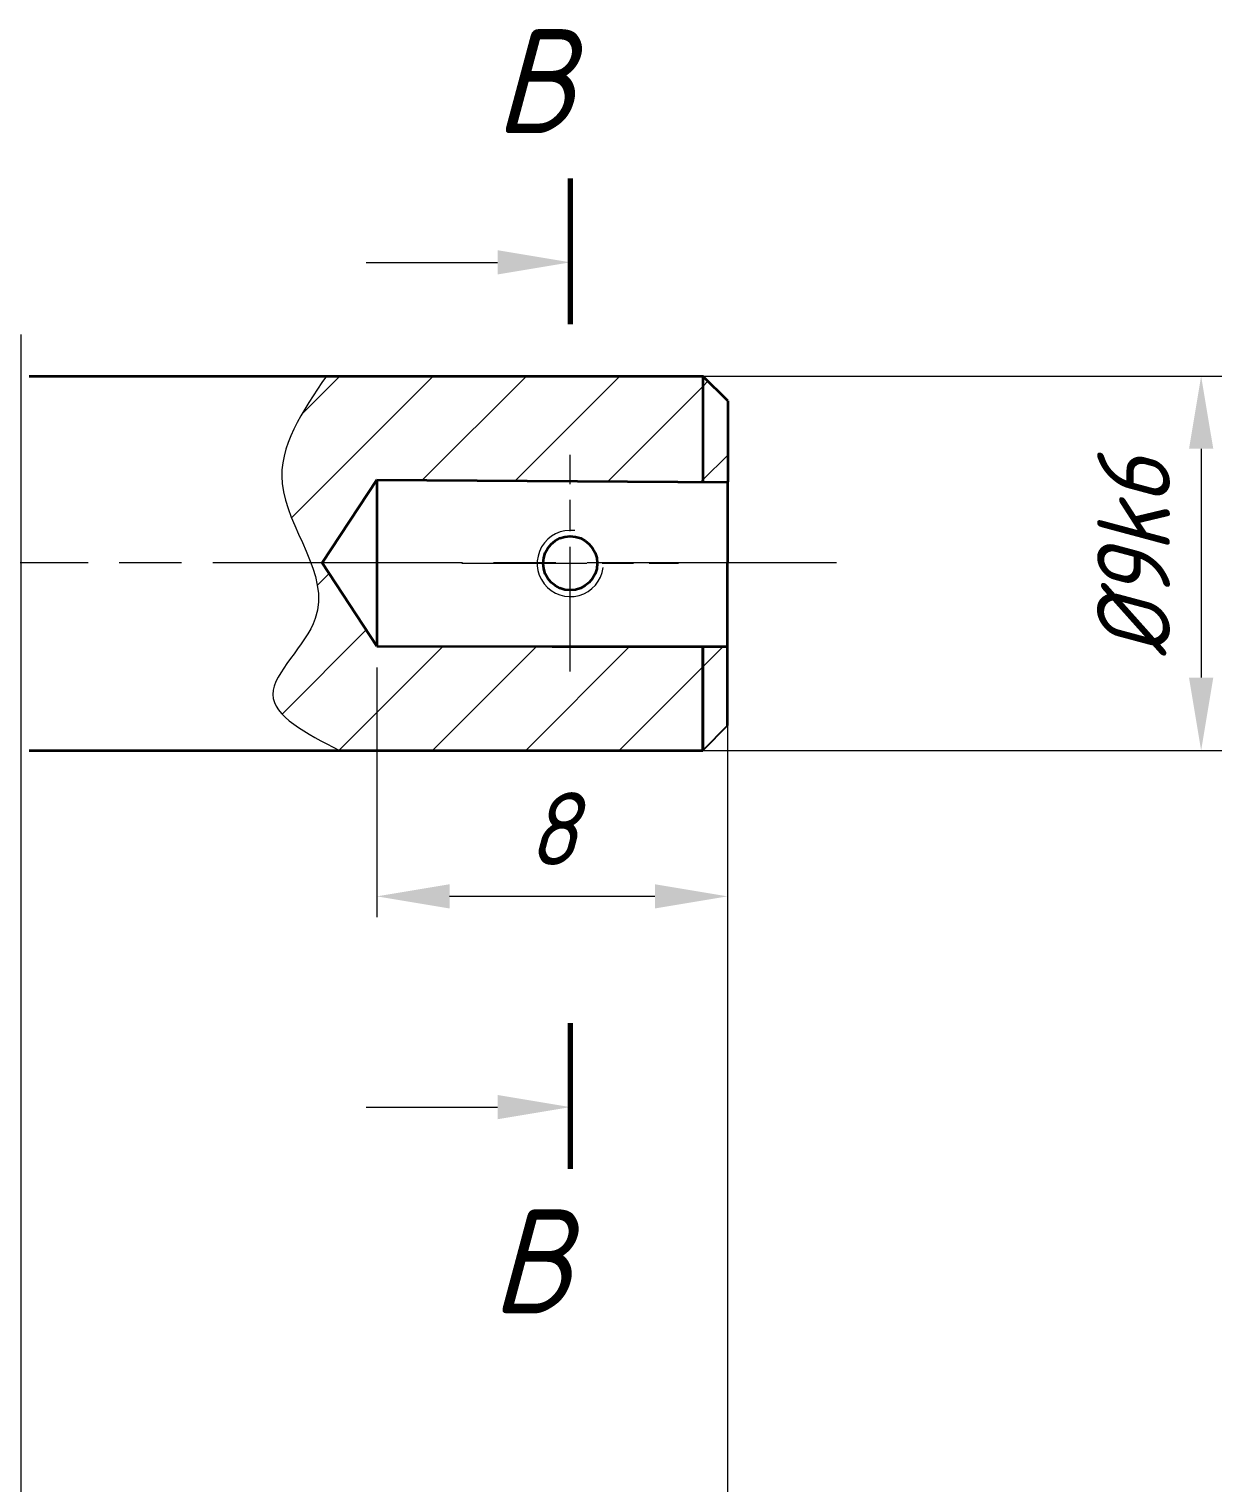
# Model space of a CAD drawing. Header units: millimetres. Extents: x 0 to 594, y 0 to 489.
# Drawn here: x 448.8 to 506.2, y 213 to 282.9 of the extents above; entities that cross this region are included whole.
import ezdxf

# ---------------------------------------------------------------- set-up
doc = ezdxf.new("R2010")
doc.units = ezdxf.units.MM
doc.linetypes.add('AM_ISO08W050', pattern=[18, 12, -1.5, 3, -1.5])
doc.linetypes.add('AM_ISO08W050x2', pattern=[9, 6, -0.75, 1.5, -0.75])
for name, color, linetype, lineweight in [('AM_5', 3, 'Continuous', 15), ('AM_7', 4, 'AM_ISO08W050', 15), ('AM_8', 1, 'Continuous', 15), ('основные', 7, 'Continuous', 35), ('оч жирные', 7, 'Continuous', 70), ('тонкие', 2, 'Continuous', 15)]:
    doc.layers.add(name, color=color, linetype=linetype, lineweight=lineweight)
doc.styles.get("Standard").update_dxf_attribs({"font": 'GENISO.SHX', "oblique": 15})
doc.dimstyles.new('AM_GOST$0', dxfattribs={"dimtxt": 3.5, "dimasz": 3.5, "dimexe": 1, "dimexo": 1, "dimgap": 1.5, "dimtad": 1, "dimtoh": 1, "dimtxsty": 'Standard', "dimcen": 0, "dimclrd": 256, "dimclre": 256, "dimclrt": 2, "dimadec": 0, "dimazin": 2, "dimtp": 0.1, "dimtm": 0.1, "dimtfac": 0.71, "dimtmove": 0, "dimatfit": 3, "dimfxl": 1, "dimtolj": 1, "dimlwd": -1, "dimlwe": -1, "dimarcsym": 1})

# ---------------------------------------------------------------- blocks, each defined once
blk = doc.blocks.new('*D9')
at = {"layer": 'AM_5', "linetype": 'ByBlock', "transparency": 16777216}
for p, q in [((101.108, 256.259), (101.108, 171.029)), ((482.445, 256.244), (482.445, 171.029)), ((104.608, 172.029), (478.945, 172.029))]:
    blk.add_line(p, q, dxfattribs=at)
at = {"layer": 'AM_5', "transparency": 16777216}
for points in [[(104.608, 172.613), (104.608, 171.446), (101.108, 172.029)], [(478.945, 172.613), (478.945, 171.446), (482.445, 172.029)]]:
    blk.add_solid(points, dxfattribs=at)
at = {"layer": 'Defpoints', "color": 0, "transparency": 16777216}
for p in [(101.108, 257.259), (482.445, 257.244), (482.445, 172.029)]:
    blk.add_point(p, dxfattribs=at)
at = {"layer": 'AM_5', "color": 2, "transparency": 16777216, "insert": (291.777, 175.279), "char_height": 3.5, "attachment_point": 5}
blk.add_mtext('\\A1;180', dxfattribs=at)
blk = doc.blocks.new('*D11')
at = {"layer": 'AM_5', "linetype": 'ByBlock', "transparency": 16777216}
for p, q in [((448.445, 248.428), (448.443, 185.601)), ((482.445, 248.427), (482.443, 185.599)), ((478.943, 186.599), (451.943, 186.6))]:
    blk.add_line(p, q, dxfattribs=at)
at = {"layer": 'AM_5', "transparency": 16777216}
for points in [[(451.943, 187.184), (451.943, 186.017), (448.443, 186.601)], [(478.943, 187.183), (478.943, 186.016), (482.443, 186.599)]]:
    blk.add_solid(points, dxfattribs=at)
at = {"layer": 'Defpoints', "color": 0, "transparency": 16777216}
for p in [(448.445, 249.428), (482.445, 249.427), (448.443, 186.601)]:
    blk.add_point(p, dxfattribs=at)
at = {"layer": 'AM_5', "color": 2, "transparency": 16777216, "insert": (466.975, 189.85), "char_height": 3.5, "attachment_point": 5, "rotation": 359.99781}
blk.add_mtext('\\A1;12{}{\\C2; H9}', dxfattribs=at)
blk = doc.blocks.new('*D14')
at = {"layer": 'AM_5', "linetype": 'ByBlock', "transparency": 16777216}
for p, q in [((438.823, 268.229), (438.823, 195.008)), ((448.446, 268.228), (448.446, 195.008)), ((435.323, 196.008), (431.823, 196.008)), ((448.446, 196.008), (438.823, 196.008)), ((451.946, 196.008), (455.446, 196.008))]:
    blk.add_line(p, q, dxfattribs=at)
at = {"layer": 'AM_5', "transparency": 16777216}
for points in [[(435.323, 196.591), (435.323, 195.424), (438.823, 196.008)], [(451.946, 196.591), (451.946, 195.424), (448.446, 196.008)]]:
    blk.add_solid(points, dxfattribs=at)
at = {"layer": 'Defpoints', "color": 0, "transparency": 16777216}
for p in [(438.823, 269.229), (448.446, 269.228), (438.823, 196.008)]:
    blk.add_point(p, dxfattribs=at)
at = {"layer": 'AM_5', "color": 2, "transparency": 16777216, "insert": (443.635, 199.258), "char_height": 3.5, "attachment_point": 5}
blk.add_mtext('\\A1;5', dxfattribs=at)
blk = doc.blocks.new('*D28')
at = {"layer": 'AM_5', "linetype": 'ByBlock', "transparency": 16777216}
for p, q in [((480.348, 266.227), (506.218, 266.227)), ((505.218, 262.727), (505.218, 251.727)), ((480.347, 248.227), (506.218, 248.227))]:
    blk.add_line(p, q, dxfattribs=at)
at = {"layer": 'AM_5', "transparency": 16777216}
for points in [[(504.635, 262.727), (505.802, 262.727), (505.218, 266.227)], [(504.635, 251.727), (505.802, 251.727), (505.218, 248.227)]]:
    blk.add_solid(points, dxfattribs=at)
at = {"layer": 'Defpoints', "color": 0, "transparency": 16777216}
for p in [(479.348, 266.227), (479.347, 248.227), (505.218, 248.227)]:
    blk.add_point(p, dxfattribs=at)
at = {"layer": 'AM_5', "color": 2, "transparency": 16777216, "insert": (501.968, 257.493), "char_height": 3.5, "attachment_point": 5, "rotation": 90}
blk.add_mtext('\\A1;%%C9k6', dxfattribs=at)
blk = doc.blocks.new('*D32')
at = {"layer": 'AM_5', "linetype": 'ByBlock', "transparency": 16777216}
for p, q in [((465.569, 252.209), (465.569, 240.209)), ((482.445, 252.209), (482.445, 240.209)), ((478.945, 241.209), (469.069, 241.209))]:
    blk.add_line(p, q, dxfattribs=at)
at = {"layer": 'AM_5', "transparency": 16777216}
for points in [[(469.069, 241.792), (469.069, 240.626), (465.569, 241.209)], [(478.945, 241.792), (478.945, 240.626), (482.445, 241.209)]]:
    blk.add_solid(points, dxfattribs=at)
at = {"layer": 'Defpoints', "color": 0, "transparency": 16777216}
for p in [(465.569, 253.209), (482.445, 253.209), (465.569, 241.209)]:
    blk.add_point(p, dxfattribs=at)
at = {"layer": 'AM_5', "color": 2, "transparency": 16777216, "insert": (474.007, 244.459), "char_height": 3.5, "attachment_point": 5}
blk.add_mtext('\\A1;8', dxfattribs=at)

msp = doc.modelspace()

# ---------------------------------------------------------------- hatches: boundary and pattern name
at = {"layer": 'AM_8'}
h = msp.add_hatch(dxfattribs=at)
h.set_pattern_fill('ANSI31', color=256)
edge = h.paths.add_edge_path()
edge.add_line((481.246, 266.227), (477.449, 266.227))
edge.add_line((477.449, 266.227), (463.148, 266.227))
edge.add_spline(control_points=[(463.148, 266.227), (462.891, 265.852), (462.635, 265.476), (462.393, 265.099)], knot_values=[0, 0, 0, 0, 1.240125, 1.240125, 1.240125, 1.240125], degree=3, periodic=0)
edge.add_spline(control_points=[(462.393, 265.099), (462.171, 264.753), (461.961, 264.407), (461.775, 264.059)], knot_values=[1.240125, 1.240125, 1.240125, 1.240125, 2.377741, 2.377741, 2.377741, 2.377741], degree=3, periodic=0)
edge.add_spline(control_points=[(461.775, 264.059), (461.657, 263.838), (461.548, 263.616), (461.452, 263.394)], knot_values=[2.377741, 2.377741, 2.377741, 2.377741, 3.100313, 3.100313, 3.100313, 3.100313], degree=3, periodic=0)
edge.add_spline(control_points=[(461.452, 263.394), (461.389, 263.25), (461.332, 263.107), (461.281, 262.962)], knot_values=[3.100313, 3.100313, 3.100313, 3.100313, 3.566611, 3.566611, 3.566611, 3.566611], degree=3, periodic=0)
edge.add_spline(control_points=[(461.281, 262.962), (461.23, 262.819), (461.185, 262.675), (461.147, 262.531)], knot_values=[3.566611, 3.566611, 3.566611, 3.566611, 4.030407, 4.030407, 4.030407, 4.030407], degree=3, periodic=0)
edge.add_spline(control_points=[(461.147, 262.531), (461.123, 262.439), (461.101, 262.346), (461.082, 262.254)], knot_values=[4.030407, 4.030407, 4.030407, 4.030407, 4.32675, 4.32675, 4.32675, 4.32675], degree=3, periodic=0)
edge.add_spline(control_points=[(461.082, 262.254), (461.061, 262.153), (461.044, 262.052), (461.031, 261.95)], knot_values=[4.32675, 4.32675, 4.32675, 4.32675, 4.65047, 4.65047, 4.65047, 4.65047], degree=3, periodic=0)
edge.add_spline(control_points=[(461.031, 261.95), (461.018, 261.858), (461.009, 261.765), (461.003, 261.672)], knot_values=[4.65047, 4.65047, 4.65047, 4.65047, 4.945889, 4.945889, 4.945889, 4.945889], degree=3, periodic=0)
edge.add_spline(control_points=[(461.003, 261.672), (460.997, 261.57), (460.995, 261.467), (460.996, 261.364)], knot_values=[4.945889, 4.945889, 4.945889, 4.945889, 5.270532, 5.270532, 5.270532, 5.270532], degree=3, periodic=0)
edge.add_spline(control_points=[(460.996, 261.364), (460.998, 261.271), (461.003, 261.178), (461.012, 261.084)], knot_values=[5.270532, 5.270532, 5.270532, 5.270532, 5.564901, 5.564901, 5.564901, 5.564901], degree=3, periodic=0)
edge.add_spline(control_points=[(461.012, 261.084), (461.013, 261.076), (461.022, 260.976), (461.036, 260.876), (461.052, 260.784)], knot_values=[5.564901, 5.564901, 5.564901, 5.564901, 5.591755, 5.879224, 5.879224, 5.879224, 5.879224], degree=3, periodic=0)
edge.add_spline(control_points=[(461.052, 260.784), (461.069, 260.686), (461.09, 260.589), (461.113, 260.491)], knot_values=[5.879224, 5.879224, 5.879224, 5.879224, 6.184022, 6.184022, 6.184022, 6.184022], degree=3, periodic=0)
edge.add_spline(control_points=[(461.113, 260.491), (461.141, 260.377), (461.172, 260.263), (461.207, 260.148)], knot_values=[6.184022, 6.184022, 6.184022, 6.184022, 6.538787, 6.538787, 6.538787, 6.538787], degree=3, periodic=0)
edge.add_spline(control_points=[(461.207, 260.148), (461.249, 260.012), (461.296, 259.876), (461.346, 259.739)], knot_values=[6.538787, 6.538787, 6.538787, 6.538787, 6.961177, 6.961177, 6.961177, 6.961177], degree=3, periodic=0)
edge.add_spline(control_points=[(461.346, 259.739), (461.408, 259.571), (461.475, 259.404), (461.546, 259.235)], knot_values=[6.961177, 6.961177, 6.961177, 6.961177, 7.478069, 7.478069, 7.478069, 7.478069], degree=3, periodic=0)
edge.add_spline(control_points=[(461.546, 259.235), (461.666, 258.95), (461.795, 258.663), (461.924, 258.376)], knot_values=[7.478069, 7.478069, 7.478069, 7.478069, 8.356811, 8.356811, 8.356811, 8.356811], degree=3, periodic=0)
edge.add_spline(control_points=[(461.924, 258.376), (462.048, 258.099), (462.171, 257.823), (462.283, 257.546)], knot_values=[8.356811, 8.356811, 8.356811, 8.356811, 9.203275, 9.203275, 9.203275, 9.203275], degree=3, periodic=0)
edge.add_spline(control_points=[(462.283, 257.546), (462.324, 257.446), (462.363, 257.345), (462.4, 257.245)], knot_values=[9.203275, 9.203275, 9.203275, 9.203275, 9.510963, 9.510963, 9.510963, 9.510963], degree=3, periodic=0)
edge.add_line((462.4, 257.245), (462.948, 257.245))
edge.add_line((462.948, 257.245), (465.569, 261.244))
edge.add_line((465.569, 261.244), (481.245, 261.135))
edge.add_line((481.245, 261.135), (481.246, 266.227))
edge = h.paths.add_edge_path()
edge.add_line((481.245, 253.227), (481.245, 253.227))
edge.add_line((481.245, 253.227), (481.245, 248.228))
edge.add_line((481.245, 248.228), (482.445, 249.428))
edge.add_line((482.445, 249.428), (482.445, 257.227))
edge.add_line((482.445, 257.227), (482.446, 261.127))
edge.add_line((482.446, 261.127), (474.872, 261.18))
edge.add_line((474.872, 261.18), (474.872, 258.527))
edge.add_arc((474.872, 257.227), 1.3, 0, 90, ccw=False)
edge.add_arc((474.872, 257.227), 1.3, -90, 0, ccw=False)
edge.add_line((474.872, 255.927), (474.872, 255.619))
edge.add_arc((474.878, 257.213), 1.594, 90.21796, 269.78204, ccw=False)
edge.add_line((474.872, 258.807), (474.872, 261.18))
edge.add_line((474.872, 261.18), (465.569, 261.244))
edge.add_line((465.569, 261.244), (462.948, 257.245))
edge.add_line((462.948, 257.245), (462.4, 257.245))
edge.add_spline(control_points=[(462.4, 257.245), (462.737, 256.342), (463.199, 254.086), (458.978, 250.694), (462.172, 249.05), (463.769, 248.227)], knot_values=[9.510963, 9.510963, 9.510963, 9.510963, 12.278037, 16.458186, 20.640075, 20.640075, 20.640075, 20.640075], degree=3, periodic=0)
edge.add_line((463.769, 248.227), (477.449, 248.227))
edge.add_line((477.449, 248.227), (481.244, 248.227))
edge.add_line((481.244, 248.227), (481.245, 248.228))
edge.add_line((481.245, 248.228), (481.245, 253.227))
edge = h.paths.add_edge_path(flags=17)
edge.add_line((481.245, 253.227), (481.245, 253.227))
edge.add_line((481.245, 253.227), (481.245, 248.228))
edge.add_line((481.245, 248.228), (482.445, 249.428))
edge.add_line((482.445, 249.428), (482.445, 257.227))
edge.add_line((482.445, 257.227), (482.446, 261.127))
edge.add_line((482.446, 261.127), (474.872, 261.18))
edge.add_line((474.872, 261.18), (474.872, 258.807))
edge.add_line((474.872, 258.807), (474.872, 258.527))
edge.add_arc((474.872, 257.227), 1.3, 0, 90, ccw=False)
edge.add_arc((474.872, 257.227), 1.3, -90, 0, ccw=False)
edge.add_line((474.872, 255.927), (474.872, 255.619))
edge.add_arc((474.878, 257.213), 1.594, 90.21796, 269.78204, ccw=False)
edge.add_line((474.872, 258.807), (474.872, 261.18))
edge.add_line((474.872, 261.18), (465.569, 261.244))
edge.add_line((465.569, 261.244), (462.948, 257.245))
edge.add_line((462.948, 257.245), (462.4, 257.245))
edge.add_spline(control_points=[(462.4, 257.245), (462.418, 257.197), (462.436, 257.149), (462.452, 257.101)], knot_values=[9.510963, 9.510963, 9.510963, 9.510963, 9.657538, 9.657538, 9.657538, 9.657538], degree=3, periodic=0)
edge.add_spline(control_points=[(462.452, 257.101), (462.465, 257.065), (462.478, 257.029), (462.49, 256.993)], knot_values=[9.657538, 9.657538, 9.657538, 9.657538, 9.768752, 9.768752, 9.768752, 9.768752], degree=3, periodic=0)
edge.add_spline(control_points=[(462.512, 256.926), (462.505, 256.948), (462.498, 256.97), (462.49, 256.993)], knot_values=[9.76876, 9.76876, 9.76876, 9.76876, 9.836507, 9.836507, 9.836507, 9.836507], degree=3, periodic=0)
edge.add_spline(control_points=[(462.512, 256.926), (462.552, 256.806), (462.588, 256.685), (462.62, 256.565)], knot_values=[9.836507, 9.836507, 9.836507, 9.836507, 10.206534, 10.206534, 10.206534, 10.206534], degree=3, periodic=0)
edge.add_spline(control_points=[(462.62, 256.565), (462.647, 256.461), (462.672, 256.358), (462.692, 256.255)], knot_values=[10.206534, 10.206534, 10.206534, 10.206534, 10.524699, 10.524699, 10.524699, 10.524699], degree=3, periodic=0)
edge.add_spline(control_points=[(462.692, 256.255), (462.697, 256.231), (462.702, 256.207), (462.706, 256.183)], knot_values=[10.524699, 10.524699, 10.524699, 10.524699, 10.598706, 10.598706, 10.598706, 10.598706], degree=3, periodic=0)
edge.add_spline(control_points=[(462.706, 256.183), (462.716, 256.128), (462.725, 256.073), (462.733, 256.018)], knot_values=[10.598706, 10.598706, 10.598706, 10.598706, 10.768758, 10.768758, 10.768758, 10.768758], degree=3, periodic=0)
edge.add_spline(control_points=[(462.733, 256.018), (462.748, 255.913), (462.759, 255.807), (462.765, 255.703)], knot_values=[10.768758, 10.768758, 10.768758, 10.768758, 11.093849, 11.093849, 11.093849, 11.093849], degree=3, periodic=0)
edge.add_spline(control_points=[(462.765, 255.703), (462.767, 255.674), (462.768, 255.645), (462.769, 255.616)], knot_values=[11.093849, 11.093849, 11.093849, 11.093849, 11.183043, 11.183043, 11.183043, 11.183043], degree=3, periodic=0)
edge.add_spline(control_points=[(462.77, 255.524), (462.77, 255.555), (462.77, 255.586), (462.769, 255.616)], knot_values=[11.183046, 11.183046, 11.183046, 11.183046, 11.278762, 11.278762, 11.278762, 11.278762], degree=3, periodic=0)
edge.add_spline(control_points=[(462.77, 255.449), (462.77, 255.467), (462.77, 255.484), (462.77, 255.501)], knot_values=[11.302442, 11.302442, 11.302442, 11.302442, 11.356162, 11.356162, 11.356162, 11.356162], degree=3, periodic=0)
edge.add_spline(control_points=[(462.769, 255.423), (462.767, 255.354), (462.763, 255.286), (462.756, 255.217)], knot_values=[11.383188, 11.383188, 11.383188, 11.383188, 11.597672, 11.597672, 11.597672, 11.597672], degree=3, periodic=0)
edge.add_spline(control_points=[(462.756, 255.217), (462.752, 255.175), (462.747, 255.133), (462.742, 255.092)], knot_values=[11.597672, 11.597672, 11.597672, 11.597672, 11.728112, 11.728112, 11.728112, 11.728112], degree=3, periodic=0)
edge.add_spline(control_points=[(462.737, 255.06), (462.738, 255.07), (462.74, 255.081), (462.742, 255.092)], knot_values=[11.728112, 11.728112, 11.728112, 11.728112, 11.761191, 11.761191, 11.761191, 11.761191], degree=3, periodic=0)
edge.add_spline(control_points=[(462.729, 255.011), (462.731, 255.024), (462.733, 255.037), (462.735, 255.05)], knot_values=[11.771428, 11.771428, 11.771428, 11.771428, 11.8124, 11.8124, 11.8124, 11.8124], degree=3, periodic=0)
edge.add_spline(control_points=[(462.706, 254.893), (462.714, 254.929), (462.721, 254.965), (462.727, 255.001)], knot_values=[11.822747, 11.822747, 11.822747, 11.822747, 11.935039, 11.935039, 11.935039, 11.935039], degree=3, periodic=0)
edge.add_spline(control_points=[(462.678, 254.777), (462.688, 254.815), (462.698, 254.854), (462.706, 254.893)], knot_values=[11.935042, 11.935042, 11.935042, 11.935042, 12.057413, 12.057413, 12.057413, 12.057413], degree=3, periodic=0)
edge.add_spline(control_points=[(462.67, 254.748), (462.673, 254.757), (462.676, 254.767), (462.678, 254.777)], knot_values=[12.057413, 12.057413, 12.057413, 12.057413, 12.087883, 12.087883, 12.087883, 12.087883], degree=3, periodic=0)
edge.add_spline(control_points=[(462.654, 254.691), (462.658, 254.704), (462.662, 254.717), (462.665, 254.73)], knot_values=[12.106666, 12.106666, 12.106666, 12.106666, 12.147074, 12.147074, 12.147074, 12.147074], degree=3, periodic=0)
edge.add_spline(control_points=[(462.654, 254.691), (462.642, 254.65), (462.627, 254.603), (462.611, 254.557), (462.609, 254.552)], knot_values=[12.147074, 12.147074, 12.147074, 12.147074, 12.278037, 12.29324, 12.29324, 12.29324, 12.29324], degree=3, periodic=0)
edge.add_spline(control_points=[(462.609, 254.552), (462.586, 254.489), (462.562, 254.427), (462.535, 254.365)], knot_values=[12.29324, 12.29324, 12.29324, 12.29324, 12.490998, 12.490998, 12.490998, 12.490998], degree=3, periodic=0)
edge.add_spline(control_points=[(462.522, 254.335), (462.526, 254.345), (462.53, 254.355), (462.535, 254.365)], knot_values=[12.490998, 12.490998, 12.490998, 12.490998, 12.521693, 12.521693, 12.521693, 12.521693], degree=3, periodic=0)
edge.add_spline(control_points=[(462.502, 254.292), (462.509, 254.307), (462.515, 254.321), (462.522, 254.335)], knot_values=[12.521693, 12.521693, 12.521693, 12.521693, 12.567254, 12.567254, 12.567254, 12.567254], degree=3, periodic=0)
edge.add_spline(control_points=[(462.445, 254.174), (462.461, 254.205), (462.477, 254.237), (462.491, 254.269)], knot_values=[12.592372, 12.592372, 12.592372, 12.592372, 12.692898, 12.692898, 12.692898, 12.692898], degree=3, periodic=0)
edge.add_spline(control_points=[(462.293, 253.896), (462.345, 253.985), (462.394, 254.073), (462.439, 254.162)], knot_values=[12.705062, 12.705062, 12.705062, 12.705062, 12.988785, 12.988785, 12.988785, 12.988785], degree=3, periodic=0)
edge.add_spline(control_points=[(462.293, 253.896), (462.224, 253.779), (462.149, 253.662), (462.071, 253.545)], knot_values=[12.98881, 12.98881, 12.98881, 12.98881, 13.366507, 13.366507, 13.366507, 13.366507], degree=3, periodic=0)
edge.add_spline(control_points=[(462.071, 253.545), (462.057, 253.524), (462.042, 253.503), (462.028, 253.482)], knot_values=[13.366507, 13.366507, 13.366507, 13.366507, 13.435657, 13.435657, 13.435657, 13.435657], degree=3, periodic=0)
edge.add_spline(control_points=[(462.028, 253.482), (462.003, 253.446), (461.979, 253.41), (461.954, 253.374)], knot_values=[13.435657, 13.435657, 13.435657, 13.435657, 13.552476, 13.552476, 13.552476, 13.552476], degree=3, periodic=0)
edge.add_spline(control_points=[(461.954, 253.374), (461.925, 253.334), (461.897, 253.294), (461.868, 253.254)], knot_values=[13.552476, 13.552476, 13.552476, 13.552476, 13.684381, 13.684381, 13.684381, 13.684381], degree=3, periodic=0)
edge.add_spline(control_points=[(461.831, 253.203), (461.844, 253.22), (461.856, 253.237), (461.868, 253.254)], knot_values=[13.684384, 13.684384, 13.684384, 13.684384, 13.740101, 13.740101, 13.740101, 13.740101], degree=3, periodic=0)
edge.add_spline(control_points=[(461.831, 253.203), (461.684, 252.999), (461.532, 252.798), (461.387, 252.601)], knot_values=[13.740101, 13.740101, 13.740101, 13.740101, 14.412438, 14.412438, 14.412438, 14.412438], degree=3, periodic=0)
edge.add_spline(control_points=[(461.387, 252.601), (461.379, 252.589), (461.37, 252.578), (461.362, 252.567)], knot_values=[14.412438, 14.412438, 14.412438, 14.412438, 14.451233, 14.451233, 14.451233, 14.451233], degree=3, periodic=0)
edge.add_spline(control_points=[(461.362, 252.567), (461.333, 252.527), (461.305, 252.488), (461.277, 252.449)], knot_values=[14.451233, 14.451233, 14.451233, 14.451233, 14.585258, 14.585258, 14.585258, 14.585258], degree=3, periodic=0)
edge.add_spline(control_points=[(461.277, 252.449), (461.221, 252.372), (461.167, 252.296), (461.115, 252.22)], knot_values=[14.585258, 14.585258, 14.585258, 14.585258, 14.849984, 14.849984, 14.849984, 14.849984], degree=3, periodic=0)
edge.add_spline(control_points=[(461.115, 252.22), (461.115, 252.22), (461.115, 252.219), (461.115, 252.219)], knot_values=[14.849984, 14.849984, 14.849984, 14.849984, 14.851237, 14.851237, 14.851237, 14.851237], degree=3, periodic=0)
edge.add_spline(control_points=[(461.115, 252.219), (461.067, 252.15), (461.022, 252.081), (460.979, 252.013)], knot_values=[14.851237, 14.851237, 14.851237, 14.851237, 15.093784, 15.093784, 15.093784, 15.093784], degree=3, periodic=0)
edge.add_spline(control_points=[(460.979, 252.013), (460.959, 251.982), (460.94, 251.951), (460.921, 251.92)], knot_values=[15.093784, 15.093784, 15.093784, 15.093784, 15.204135, 15.204135, 15.204135, 15.204135], degree=3, periodic=0)
edge.add_spline(control_points=[(460.921, 251.92), (460.907, 251.896), (460.893, 251.872), (460.879, 251.849)], knot_values=[15.204135, 15.204135, 15.204135, 15.204135, 15.289276, 15.289276, 15.289276, 15.289276], degree=3, periodic=0)
edge.add_spline(control_points=[(460.879, 251.849), (460.84, 251.782), (460.805, 251.716), (460.772, 251.65)], knot_values=[15.289276, 15.289276, 15.289276, 15.289276, 15.529614, 15.529614, 15.529614, 15.529614], degree=3, periodic=0)
edge.add_spline(control_points=[(460.772, 251.65), (460.76, 251.626), (460.748, 251.601), (460.737, 251.577)], knot_values=[15.529614, 15.529614, 15.529614, 15.529614, 15.619358, 15.619358, 15.619358, 15.619358], degree=3, periodic=0)
edge.add_spline(control_points=[(460.737, 251.577), (460.73, 251.562), (460.723, 251.547), (460.716, 251.532)], knot_values=[15.619358, 15.619358, 15.619358, 15.619358, 15.675138, 15.675138, 15.675138, 15.675138], degree=3, periodic=0)
edge.add_spline(control_points=[(460.716, 251.532), (460.702, 251.499), (460.688, 251.466), (460.676, 251.433)], knot_values=[15.675138, 15.675138, 15.675138, 15.675138, 15.797633, 15.797633, 15.797633, 15.797633], degree=3, periodic=0)
edge.add_spline(control_points=[(460.676, 251.433), (460.663, 251.401), (460.651, 251.368), (460.641, 251.336)], knot_values=[15.797633, 15.797633, 15.797633, 15.797633, 15.920267, 15.920267, 15.920267, 15.920267], degree=3, periodic=0)
edge.add_spline(control_points=[(460.641, 251.336), (460.638, 251.327), (460.635, 251.318), (460.632, 251.309)], knot_values=[15.920267, 15.920267, 15.920267, 15.920267, 15.954406, 15.954406, 15.954406, 15.954406], degree=3, periodic=0)
edge.add_spline(control_points=[(460.632, 251.309), (460.632, 251.309), (460.632, 251.309), (460.632, 251.309)], knot_values=[15.954406, 15.954406, 15.954406, 15.954406, 15.954431, 15.954431, 15.954431, 15.954431], degree=3, periodic=0)
edge.add_spline(control_points=[(460.632, 251.309), (460.627, 251.291), (460.622, 251.273), (460.617, 251.255)], knot_values=[15.954431, 15.954431, 15.954431, 15.954431, 16.022524, 16.022524, 16.022524, 16.022524], degree=3, periodic=0)
edge.add_spline(control_points=[(460.617, 251.255), (460.61, 251.23), (460.604, 251.205), (460.598, 251.18)], knot_values=[16.022524, 16.022524, 16.022524, 16.022524, 16.118873, 16.118873, 16.118873, 16.118873], degree=3, periodic=0)
edge.add_spline(control_points=[(460.598, 251.18), (460.597, 251.174), (460.596, 251.167), (460.594, 251.161)], knot_values=[16.118873, 16.118873, 16.118873, 16.118873, 16.143514, 16.143514, 16.143514, 16.143514], degree=3, periodic=0)
edge.add_spline(control_points=[(460.594, 251.161), (460.591, 251.145), (460.588, 251.129), (460.585, 251.113)], knot_values=[16.143514, 16.143514, 16.143514, 16.143514, 16.205752, 16.205752, 16.205752, 16.205752], degree=3, periodic=0)
edge.add_spline(control_points=[(460.585, 251.113), (460.585, 251.107), (460.584, 251.102), (460.583, 251.097)], knot_values=[16.205752, 16.205752, 16.205752, 16.205752, 16.226177, 16.226177, 16.226177, 16.226177], degree=3, periodic=0)
edge.add_spline(control_points=[(460.583, 251.097), (460.581, 251.081), (460.579, 251.066), (460.577, 251.05)], knot_values=[16.226177, 16.226177, 16.226177, 16.226177, 16.287335, 16.287335, 16.287335, 16.287335], degree=3, periodic=0)
edge.add_spline(control_points=[(460.577, 251.05), (460.575, 251.034), (460.574, 251.019), (460.572, 251.003)], knot_values=[16.287335, 16.287335, 16.287335, 16.287335, 16.348682, 16.348682, 16.348682, 16.348682], degree=3, periodic=0)
edge.add_spline(control_points=[(460.572, 251.003), (460.572, 250.997), (460.572, 250.991), (460.571, 250.984)], knot_values=[16.348682, 16.348682, 16.348682, 16.348682, 16.37333, 16.37333, 16.37333, 16.37333], degree=3, periodic=0)
edge.add_spline(control_points=[(460.571, 250.984), (460.571, 250.984), (460.571, 250.984), (460.571, 250.984)], knot_values=[16.37333, 16.37333, 16.37333, 16.37333, 16.373355, 16.373355, 16.373355, 16.373355], degree=3, periodic=0)
edge.add_spline(control_points=[(460.571, 250.984), (460.571, 250.98), (460.571, 250.976), (460.571, 250.971)], knot_values=[16.373355, 16.373355, 16.373355, 16.373355, 16.390415, 16.390415, 16.390415, 16.390415], degree=3, periodic=0)
edge.add_spline(control_points=[(460.571, 250.971), (460.57, 250.955), (460.57, 250.939), (460.57, 250.923)], knot_values=[16.390415, 16.390415, 16.390415, 16.390415, 16.454157, 16.454157, 16.454157, 16.454157], degree=3, periodic=0)
edge.add_spline(control_points=[(460.57, 250.923), (460.57, 250.922), (460.57, 250.908), (460.57, 250.893), (460.571, 250.879)], knot_values=[16.454157, 16.454157, 16.454157, 16.454157, 16.458186, 16.512833, 16.512833, 16.512833, 16.512833], degree=3, periodic=0)
edge.add_spline(control_points=[(460.571, 250.879), (460.571, 250.872), (460.571, 250.865), (460.572, 250.858)], knot_values=[16.512833, 16.512833, 16.512833, 16.512833, 16.540881, 16.540881, 16.540881, 16.540881], degree=3, periodic=0)
edge.add_spline(control_points=[(460.572, 250.858), (460.572, 250.855), (460.572, 250.852), (460.572, 250.848)], knot_values=[16.540881, 16.540881, 16.540881, 16.540881, 16.55454, 16.55454, 16.55454, 16.55454], degree=3, periodic=0)
edge.add_spline(control_points=[(460.572, 250.848), (460.574, 250.832), (460.575, 250.815), (460.577, 250.799)], knot_values=[16.55454, 16.55454, 16.55454, 16.55454, 16.621137, 16.621137, 16.621137, 16.621137], degree=3, periodic=0)
edge.add_spline(control_points=[(460.577, 250.799), (460.579, 250.785), (460.581, 250.771), (460.583, 250.758)], knot_values=[16.621137, 16.621137, 16.621137, 16.621137, 16.677098, 16.677098, 16.677098, 16.677098], degree=3, periodic=0)
edge.add_spline(control_points=[(460.583, 250.758), (460.585, 250.75), (460.586, 250.742), (460.587, 250.735)], knot_values=[16.677098, 16.677098, 16.677098, 16.677098, 16.708435, 16.708435, 16.708435, 16.708435], degree=3, periodic=0)
edge.add_spline(control_points=[(460.587, 250.735), (460.588, 250.732), (460.588, 250.729), (460.589, 250.727)], knot_values=[16.708435, 16.708435, 16.708435, 16.708435, 16.718943, 16.718943, 16.718943, 16.718943], degree=3, periodic=0)
edge.add_spline(control_points=[(460.589, 250.727), (460.592, 250.71), (460.596, 250.693), (460.6, 250.676)], knot_values=[16.718943, 16.718943, 16.718943, 16.718943, 16.788761, 16.788761, 16.788761, 16.788761], degree=3, periodic=0)
edge.add_spline(control_points=[(460.6, 250.676), (460.6, 250.676), (460.6, 250.676), (460.6, 250.676)], knot_values=[16.788761, 16.788761, 16.788761, 16.788761, 16.788763, 16.788763, 16.788763, 16.788763], degree=3, periodic=0)
edge.add_spline(control_points=[(460.6, 250.676), (460.603, 250.663), (460.606, 250.65), (460.61, 250.638)], knot_values=[16.788763, 16.788763, 16.788763, 16.788763, 16.841522, 16.841522, 16.841522, 16.841522], degree=3, periodic=0)
edge.add_spline(control_points=[(460.61, 250.638), (460.612, 250.629), (460.615, 250.621), (460.617, 250.613)], knot_values=[16.841522, 16.841522, 16.841522, 16.841522, 16.875981, 16.875981, 16.875981, 16.875981], degree=3, periodic=0)
edge.add_spline(control_points=[(460.617, 250.613), (460.618, 250.611), (460.618, 250.609), (460.619, 250.607)], knot_values=[16.875981, 16.875981, 16.875981, 16.875981, 16.88334, 16.88334, 16.88334, 16.88334], degree=3, periodic=0)
edge.add_spline(control_points=[(460.619, 250.607), (460.624, 250.59), (460.63, 250.572), (460.637, 250.555)], knot_values=[16.88334, 16.88334, 16.88334, 16.88334, 16.956386, 16.956386, 16.956386, 16.956386], degree=3, periodic=0)
edge.add_spline(control_points=[(460.637, 250.555), (460.641, 250.543), (460.645, 250.531), (460.65, 250.52)], knot_values=[16.956386, 16.956386, 16.956386, 16.956386, 17.005941, 17.005941, 17.005941, 17.005941], degree=3, periodic=0)
edge.add_spline(control_points=[(460.65, 250.52), (460.654, 250.511), (460.657, 250.502), (460.661, 250.493)], knot_values=[17.005941, 17.005941, 17.005941, 17.005941, 17.043516, 17.043516, 17.043516, 17.043516], degree=3, periodic=0)
edge.add_spline(control_points=[(460.661, 250.493), (460.666, 250.482), (460.67, 250.471), (460.675, 250.46)], knot_values=[17.043516, 17.043516, 17.043516, 17.043516, 17.089966, 17.089966, 17.089966, 17.089966], degree=3, periodic=0)
edge.add_spline(control_points=[(460.675, 250.46), (460.683, 250.443), (460.691, 250.426), (460.7, 250.409)], knot_values=[17.089966, 17.089966, 17.089966, 17.089966, 17.162227, 17.162227, 17.162227, 17.162227], degree=3, periodic=0)
edge.add_spline(control_points=[(460.7, 250.409), (460.706, 250.397), (460.712, 250.386), (460.718, 250.375)], knot_values=[17.162227, 17.162227, 17.162227, 17.162227, 17.21131, 17.21131, 17.21131, 17.21131], degree=3, periodic=0)
edge.add_spline(control_points=[(460.718, 250.375), (460.729, 250.355), (460.74, 250.336), (460.751, 250.316)], knot_values=[17.21131, 17.21131, 17.21131, 17.21131, 17.294797, 17.294797, 17.294797, 17.294797], degree=3, periodic=0)
edge.add_spline(control_points=[(460.751, 250.316), (460.754, 250.312), (460.756, 250.308), (460.759, 250.303)], knot_values=[17.294797, 17.294797, 17.294797, 17.294797, 17.313916, 17.313916, 17.313916, 17.313916], degree=3, periodic=0)
edge.add_spline(control_points=[(460.759, 250.303), (460.779, 250.271), (460.8, 250.238), (460.823, 250.206)], knot_values=[17.313916, 17.313916, 17.313916, 17.313916, 17.454706, 17.454706, 17.454706, 17.454706], degree=3, periodic=0)
edge.add_spline(control_points=[(460.823, 250.206), (460.84, 250.182), (460.857, 250.159), (460.876, 250.135)], knot_values=[17.454706, 17.454706, 17.454706, 17.454706, 17.559249, 17.559249, 17.559249, 17.559249], degree=3, periodic=0)
edge.add_spline(control_points=[(460.876, 250.135), (460.888, 250.119), (460.901, 250.103), (460.914, 250.087)], knot_values=[17.559249, 17.559249, 17.559249, 17.559249, 17.629789, 17.629789, 17.629789, 17.629789], degree=3, periodic=0)
edge.add_spline(control_points=[(460.914, 250.087), (460.916, 250.085), (460.919, 250.082), (460.921, 250.079)], knot_values=[17.629789, 17.629789, 17.629789, 17.629789, 17.64261, 17.64261, 17.64261, 17.64261], degree=3, periodic=0)
edge.add_spline(control_points=[(460.921, 250.079), (460.948, 250.046), (460.977, 250.013), (461.008, 249.98)], knot_values=[17.64261, 17.64261, 17.64261, 17.64261, 17.790008, 17.790008, 17.790008, 17.790008], degree=3, periodic=0)
edge.add_spline(control_points=[(461.008, 249.98), (461.032, 249.954), (461.057, 249.927), (461.083, 249.901)], knot_values=[17.790008, 17.790008, 17.790008, 17.790008, 17.909188, 17.909188, 17.909188, 17.909188], degree=3, periodic=0)
edge.add_spline(control_points=[(461.083, 249.901), (461.114, 249.871), (461.146, 249.84), (461.179, 249.81)], knot_values=[17.909188, 17.909188, 17.909188, 17.909188, 18.049168, 18.049168, 18.049168, 18.049168], degree=3, periodic=0)
edge.add_spline(control_points=[(461.179, 249.81), (461.179, 249.81), (461.179, 249.81), (461.179, 249.81)], knot_values=[18.049168, 18.049168, 18.049168, 18.049168, 18.049174, 18.049174, 18.049174, 18.049174], degree=3, periodic=0)
edge.add_spline(control_points=[(461.179, 249.81), (461.232, 249.76), (461.289, 249.712), (461.347, 249.663)], knot_values=[18.049174, 18.049174, 18.049174, 18.049174, 18.275238, 18.275238, 18.275238, 18.275238], degree=3, periodic=0)
edge.add_spline(control_points=[(461.347, 249.663), (461.352, 249.659), (461.357, 249.656), (461.361, 249.652)], knot_values=[18.275238, 18.275238, 18.275238, 18.275238, 18.292962, 18.292962, 18.292962, 18.292962], degree=3, periodic=0)
edge.add_spline(control_points=[(461.361, 249.652), (461.395, 249.624), (461.43, 249.597), (461.465, 249.57)], knot_values=[18.292962, 18.292962, 18.292962, 18.292962, 18.421949, 18.421949, 18.421949, 18.421949], degree=3, periodic=0)
edge.add_spline(control_points=[(461.465, 249.57), (461.523, 249.525), (461.582, 249.481), (461.643, 249.438)], knot_values=[18.421949, 18.421949, 18.421949, 18.421949, 18.630644, 18.630644, 18.630644, 18.630644], degree=3, periodic=0)
edge.add_spline(control_points=[(461.643, 249.438), (461.725, 249.379), (461.811, 249.322), (461.899, 249.264)], knot_values=[18.630644, 18.630644, 18.630644, 18.630644, 18.909775, 18.909775, 18.909775, 18.909775], degree=3, periodic=0)
edge.add_spline(control_points=[(461.899, 249.264), (461.916, 249.253), (461.934, 249.242), (461.951, 249.231)], knot_values=[18.909775, 18.909775, 18.909775, 18.909775, 18.963565, 18.963565, 18.963565, 18.963565], degree=3, periodic=0)
edge.add_spline(control_points=[(461.951, 249.231), (461.992, 249.205), (462.033, 249.179), (462.075, 249.153)], knot_values=[18.963565, 18.963565, 18.963565, 18.963565, 19.091294, 19.091294, 19.091294, 19.091294], degree=3, periodic=0)
edge.add_spline(control_points=[(462.075, 249.153), (462.161, 249.1), (462.248, 249.047), (462.338, 248.995)], knot_values=[19.091294, 19.091294, 19.091294, 19.091294, 19.35007, 19.35007, 19.35007, 19.35007], degree=3, periodic=0)
edge.add_spline(control_points=[(462.338, 248.995), (462.499, 248.901), (462.666, 248.808), (462.837, 248.715)], knot_values=[19.35007, 19.35007, 19.35007, 19.35007, 19.815893, 19.815893, 19.815893, 19.815893], degree=3, periodic=0)
edge.add_spline(control_points=[(462.837, 248.715), (462.893, 248.685), (462.95, 248.654), (463.007, 248.624)], knot_values=[19.815893, 19.815893, 19.815893, 19.815893, 19.969471, 19.969471, 19.969471, 19.969471], degree=3, periodic=0)
edge.add_spline(control_points=[(463.007, 248.624), (463.068, 248.591), (463.13, 248.559), (463.192, 248.527)], knot_values=[19.969471, 19.969471, 19.969471, 19.969471, 20.133616, 20.133616, 20.133616, 20.133616], degree=3, periodic=0)
edge.add_spline(control_points=[(463.192, 248.527), (463.382, 248.427), (463.576, 248.327), (463.769, 248.227)], knot_values=[20.133616, 20.133616, 20.133616, 20.133616, 20.640075, 20.640075, 20.640075, 20.640075], degree=3, periodic=0)
edge.add_line((463.769, 248.227), (477.449, 248.227))
edge.add_line((477.449, 248.227), (481.244, 248.227))
edge.add_line((481.244, 248.227), (481.245, 248.228))
edge.add_line((481.245, 248.228), (481.245, 253.227))
h = msp.add_hatch(dxfattribs=at)
h.set_pattern_fill('ANSI31', color=256)
edge = h.paths.add_edge_path()
edge.add_spline(control_points=[(462.4, 257.245), (462.737, 256.342), (463.199, 254.086), (458.978, 250.694), (462.172, 249.05), (463.769, 248.227)], knot_values=[9.510963, 9.510963, 9.510963, 9.510963, 12.278037, 16.458186, 20.640075, 20.640075, 20.640075, 20.640075], degree=3, periodic=0)
edge.add_line((463.769, 248.227), (477.449, 248.227))
edge.add_line((477.449, 248.227), (481.244, 248.227))
edge.add_line((481.244, 248.227), (481.245, 248.228))
edge.add_line((481.245, 248.228), (481.245, 253.212))
edge.add_line((481.245, 253.212), (465.569, 253.244))
edge.add_line((465.569, 253.244), (465.569, 253.244))
edge.add_line((465.569, 253.244), (465.569, 253.244))
edge.add_line((465.569, 253.244), (462.948, 257.245))
edge.add_line((462.948, 257.245), (462.4, 257.245))
h.paths.add_polyline_path([(482.446, 265.027), (481.246, 266.227), (481.245, 261.135), (482.446, 261.127)])
h.paths.add_polyline_path([(481.245, 248.228), (482.445, 249.428), (482.445, 253.209), (481.245, 253.212)])

# ---------------------------------------------------------------- linework, layer by layer
msp.add_line((482.445, 249.428), (481.245, 248.228))
at = {"layer": 'AM_5'}
for p, q in [((465.059, 271.693), (471.378, 271.693)), ((465.059, 231.076), (471.378, 231.076))]:
    msp.add_line(p, q, dxfattribs=at)
msp.add_arc((474.878, 257.213), 1.594, 82.42397, 352.95303, dxfattribs=at)
at = {"layer": 'AM_5', "linetype": 'Continuous'}
for points in [[(471.378, 271.11), (471.378, 272.277), (474.878, 271.693)], [(471.378, 230.493), (471.378, 231.66), (474.878, 231.076)]]:
    msp.add_trace(points, dxfattribs=at)
at = {"layer": 'AM_7', "linetype": 'AM_ISO08W050x2'}
for p, q in [((474.872, 252.022), (474.872, 262.432)), ((469.667, 257.227), (480.077, 257.227))]:
    msp.add_line(p, q, dxfattribs=at)
at = {"layer": 'AM_7'}
msp.add_line((487.685, 257.244), (91.984, 257.261), dxfattribs=at)
at = {"layer": 'основные'}
for p, q in [((448.846, 266.228), (477.449, 266.227)), ((477.449, 266.227), (481.246, 266.227)), ((481.246, 266.227), (481.245, 261.135)), ((482.446, 265.027), (481.246, 266.227)), ((482.446, 265.027), (482.445, 257.227)), ((462.948, 257.245), (465.569, 261.244)), ((462.949, 257.246), (465.569, 261.244)), ((465.569, 261.244), (482.446, 261.127)), ((465.569, 261.244), (465.569, 253.244)), ((465.569, 261.244), (465.569, 253.244)), ((462.948, 257.245), (465.569, 253.244)), ((462.948, 257.245), (465.569, 253.244)), ((481.245, 257.244), (481.245, 257.227)), ((482.445, 249.428), (482.445, 257.227)), ((465.569, 253.244), (482.445, 253.209)), ((465.569, 253.244), (482.445, 253.227)), ((481.245, 253.227), (481.245, 248.227)), ((481.245, 248.228), (481.245, 253.227)), ((482.445, 249.427), (482.445, 253.227)), ((448.845, 248.228), (477.449, 248.227)), ((477.449, 248.227), (481.245, 248.227))]:
    msp.add_line(p, q, dxfattribs=at)
msp.add_circle((474.872, 257.227), 1.3, dxfattribs=at)
at = {"layer": 'оч жирные'}
for p, q in [((474.878, 275.724), (474.878, 268.724)), ((474.878, 235.107), (474.878, 228.107))]:
    msp.add_line(p, q, dxfattribs=at)
at = {"layer": 'тонкие'}
msp.add_spline([(463.148, 266.227), (461.014, 261.059), (462.614, 254.566), (460.57, 250.92), (463.769, 248.227)], degree=3, dxfattribs=at)

# ---------------------------------------------------------------- texts
at = {"layer": 'основные', "char_height": 5, "attachment_point": 1}
for insert in [(471.228, 282.906), (471.068, 226.162)]:
    msp.add_mtext('В', dxfattribs=dict(at, insert=insert))

# ---------------------------------------------------------------- dimensions: what is measured, and where the dimension line sits
at = {"layer": 'AM_5'}
for base, p1, p2, angle, text, picture, middle, dimtype in [((438.823, 196.008), (448.446, 269.228), (438.823, 269.229), 0, '5', '*D14', (443.635, 196.008), 160), ((448.443, 186.601), (482.445, 249.427), (448.445, 249.428), 179.99781, '12{}{\\C2; H9}', '*D11', (466.975, 186.6), 161)]:
    dim = msp.add_linear_dim(base=base, p1=p1, p2=p2, angle=angle, text=text, dimstyle='AM_GOST$0', override={"dimtdec": 3}, dxfattribs=at)
    dim.commit()
    dim.dimension.update_dxf_attribs({"geometry": picture, "text_midpoint": middle, "dimtype": dimtype})
dim = msp.add_linear_dim(base=(505.218, 248.227), p1=(479.348, 266.227), p2=(479.347, 248.227), angle=90, text='%%C9k6', dimstyle='AM_GOST$0', dxfattribs=at)
dim.commit()
dim.dimension.update_dxf_attribs({"geometry": '*D28', "text_midpoint": (505.218, 257.493), "dimtype": 160})
dim = msp.add_linear_dim(base=(482.445, 172.029), p1=(101.108, 257.259), p2=(482.445, 257.244), text='180', dimstyle='AM_GOST$0', override={"dimpost": ''}, dxfattribs=at)
dim.commit()
dim.dimension.update_dxf_attribs({"geometry": '*D9', "text_midpoint": (291.777, 175.279)})
dim = msp.add_linear_dim(base=(465.569, 241.209), p1=(482.445, 253.209), p2=(465.569, 253.209), angle=0, text='8', dimstyle='AM_GOST$0', override={"dimpost": ''}, dxfattribs=at)
dim.commit()
dim.dimension.update_dxf_attribs({"geometry": '*D32', "text_midpoint": (474.007, 244.459)})

doc.saveas('drawing.dxf')
